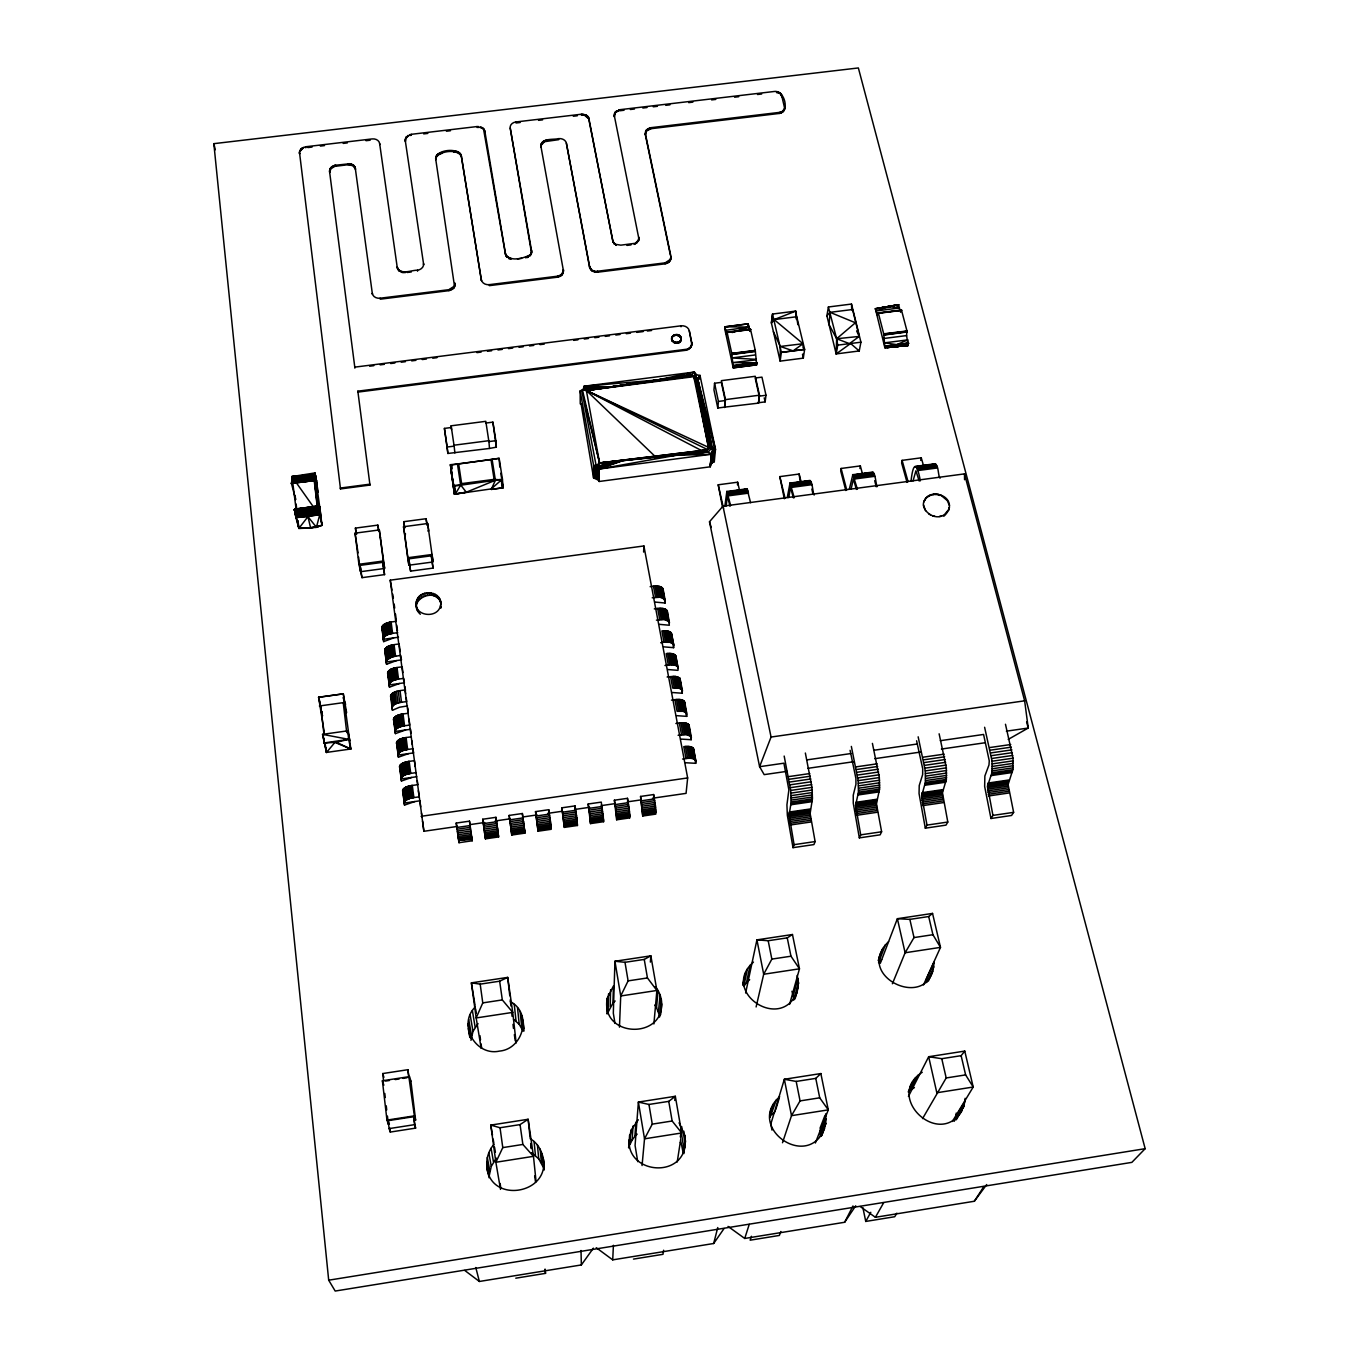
<?xml version="1.0" encoding="UTF-8"?>
<svg xmlns="http://www.w3.org/2000/svg" width="1359" height="1359" viewBox="0 0 1359 1359"><rect width="100%" height="100%" fill="white"/><g stroke="black" fill="none" stroke-linecap="round" stroke-linejoin="round"><path stroke-width="1.5" d="M382.27 630.372C379.705 622.609 391.477 621.963 396.216 621.352M670.853 257.31L669.291 261.947L665.146 263.833L597.586 272.208L591.895 270.832L589.585 266.398L566.38 143.188A6.812 5.419 -0.1 0 0 558.651 138.635C553.623 140.011 540.831 137.599 540.916 146.313L563.407 270.628M592.881 271.426L591.895 269.846M385.141 652.915C382.626 645.168 394.484 644.642 399.172 643.979M593.611 465.424L598.707 467.598L598.572 480.254L593.577 477.926L593.611 465.424L580.14 390.899L583.062 389.54L584.217 386.211L694.415 372.06L696.403 374.727L700.021 375.475L715.497 449.404L714.256 462.009L712.677 462.468L713.883 449.863L710.587 446.092L695.978 377.7L691.731 374.795L657.229 380.027M593.968 271.885L592.881 270.441M594.444 477.892L594.461 465.39M595.14 272.157L593.968 270.9M916.595 740.757L922.71 768.752L922.642 774.596L919.228 785.553L919.058 793.571L925.309 828.175L946.017 825.117L947.801 822.042L942.45 792.739L946.374 779.386L946.357 767.852L939.12 733.809M595.327 465.457L595.293 477.96L596.159 465.678L581.754 390.441L599.574 462.96L597.637 466.443L597.569 479.183M596.363 272.276L595.157 271.171M596.108 478.436L596.159 465.678L599.574 462.96L707.427 449.846L709.16 448.3L710.587 446.092L697.014 378.363L711.708 449.778M596.873 478.759L596.941 466.001L599.574 462.96L707.427 449.846L708.379 447.281L694.806 377.241L704.574 417.926L709.874 446.465L707.988 449.336L709.041 446.924M597.586 272.208L597.586 271.222L665.197 262.848L670.565 259.263L670.904 256.324L645.389 133.777M616.663 819.8L616.714 818.322L629.795 816.419L629.302 809.896L627.484 798.328L614.387 800.213L616.663 819.8L629.659 817.914L628.639 809.217M388.028 675.678C385.599 667.948 397.507 667.558 402.162 666.827L402.927 672.586M598.164 479.727L598.232 466.986L611.992 461.72L707.309 450.916L707.427 449.846M699.715 379.229L700.021 375.475L697.694 378.804L715.497 449.404L711.725 452.037L710.315 466.8L599.183 481.477L598.707 467.598L611.992 461.72L597.637 466.443M599.183 481.477L599.064 468.277L622.626 460.667L707.309 451.018M1008.191 739.415L1028.236 728.033L1024.635 700.819L964.482 473.883L722.988 506.177L709.5 521.754L759.596 766.697L783.905 763.197L788.883 789.902L786.929 804.817L787.337 815.247L793.01 847.659L813.939 844.585L815.111 841.561L810.134 813.497L812.41 798.871L811.969 787.354L805.36 753.022M405.695 693.803L405.186 689.913C400.497 690.678 388.623 691.018 390.967 698.679L392.513 698.458M598.979 480.763L598.707 467.598L622.626 460.667L599.268 469.008L711.504 454.229L711.725 452.037L710.315 466.8M395.469 721.68L393.923 721.901C391.63 714.222 403.657 714.087 408.227 713.237M872.41 743.39L879.341 777.569L879.562 789.103L876.453 803.815L881.617 831.776L880.156 834.834L859.33 837.891L860.706 834.851L855.575 805.428L858.463 792.178L858.158 780.644L851.346 746.414M1005.473 724.262L1013.033 758.186L1012.829 769.704L1008.106 784.585L1013.627 812.359L1011.572 815.468L990.966 818.509L992.936 815.4L987.483 786.165L991.934 772.744L992.07 761.227L984.612 727.269M603.6 821.702L601.29 802.116L588.175 804.001L590.519 823.588L603.6 821.702L602.716 814.754M614.37 113.901L614.319 116.789L615.202 112.168L619.925 109.688L774.29 91.478C784.568 89.864 790.174 111.829 779.251 113.46L650.91 128.714L646.204 131.228L645.355 134.83L670.412 255.237M612.858 240.39L613.13 242.361L588.362 116.959L585.95 114.954L581.414 114.224L515.995 121.953A6.778 5.368 -1.1 0 0 510.22 128.052L531.658 251.381L529.942 256.002L531.539 252.366M638.764 238.199L638.798 237.196L638.407 241.121L638.764 238.199L614.336 115.753L614.693 113.001M396.913 745.378C394.705 737.699 406.783 737.716 411.318 736.799M499.789 467.037L499.127 458.323L492.111 459.427L495.389 480.271L491.262 489.427L503.085 487.762L502.422 479.081L491.228 488.917L454.467 494.166L451.409 473.442L451.545 464.982L450.441 464.693L454.467 494.166L466.273 492.213L460.599 484.874L457.456 463.946L450.441 464.693L454.467 494.166L466.273 492.213L495.389 480.271L502.422 479.081L499.127 458.323L451.545 464.982L451.969 468.804M614.676 114.054L615.202 112.168M613.639 242.259L614.302 244.076L613.147 241.358M615.185 113.222L615.899 111.421M615.882 112.474L616.748 110.792M615.168 243.805L616.137 245.384L614.319 243.091M642.756 816.012L640.565 796.442L653.628 794.556L655.48 806.091L655.785 814.126L642.756 816.012L640.565 796.442M618.77 110.945L618.787 109.909M619.925 109.688L619.908 110.742L624.07 110.249M756.08 359.863L732.654 362.598L756.895 362.785L756.708 364.841L733.214 367.864L731.771 353.391L727.048 332.123L750.491 329.201L755.264 350.384L756.572 363.702M399.937 769.075C397.813 761.431 409.942 761.584 414.427 760.598L415.208 766.595M402.977 793.027C400.939 785.417 413.119 785.689 417.57 784.653M606.912 1013.763L607.218 998.287L613.436 985.988L612.926 1003.095L607.286 1013.695M608.136 1010.79L608.543 993.854M793.01 847.659L794.081 844.669L789.103 815.128L791.193 801.963L790.666 790.428L784.177 756.063M610.191 1006.73L610.633 989.709M318.533 505.973L294.512 509.387L295.599 512.768L319.042 510.135L318.685 505.973L294.988 509.098L295.464 510.899L318.787 508.47L318.991 506.007L318.923 509.302L295.599 512.768L294.716 509.234L295.464 510.899L318.652 507.637L318.838 505.99L318.787 508.47L295.532 511.833L294.716 509.234L295.532 511.833L318.923 509.302L319.484 506.363L322.083 525.304L315.866 527.428L301.341 528.226L310.667 528.124L322.083 525.304L318.38 505.99M634.211 244.416L638.441 240.118M755.366 351.488L731.872 354.495M635.349 243.04L635.316 244.025L636.352 242.48M637.218 241.8L637.184 242.802L637.915 241.002M859.228 350.962L850.615 343.504L836.176 353.918L836.634 338.748L828.395 306.981L851.498 304.059L860.927 342.196L859.228 350.962L836.176 353.918L826.901 315.849L828.395 306.981M638.747 240.169L638.9 238.182M645.355 134.83L646.238 130.175L650.961 127.678L779.37 112.406L782.512 111.319L784.738 108.21L784.619 109.264M645.695 132.061L645.729 131.025M646.204 131.228L646.238 130.175M956.311 1119.765L964.024 1106.124L965.145 1098.31M646.884 130.464L646.918 129.428M647.733 129.818L647.767 128.782M648.702 129.309L648.736 128.273M883.401 338.544L906.572 335.588L908.169 345.322L884.896 347.802L883.775 334.093L878.322 312.91L901.459 310.005L906.98 330.984L906.453 336.132M955.462 1119.204L956.243 1113.072M649.772 128.935L649.806 127.899M650.91 128.714L650.961 127.678M925.309 828.175L926.991 825.1L921.691 795.779L925.377 782.427L925.292 770.91L918.157 736.816M627.484 798.328L628.113 805.683M619.449 1027.149L620.723 995.977L614.947 961.255L650.859 955.836L656.89 990.473L653.883 1023.956M924.969 499.433L923.933 501.845C928.095 488.255 952.064 494.081 949.211 508.147L949.397 507.485C948.463 513.855 937.251 522.298 948.922 509.37L948.735 510.033M888.582 941.651C851.991 976.866 932.002 1013.474 934.007 962.325L926.057 979.856M907.048 331.97L883.826 335.061M643.622 552.06L643.894 545.961L390.237 580.174L423.889 831.283L457.456 826.425M724.058 1228.536L713.662 1243.502L612.722 1259.861L613.402 1245.286M694.806 377.241L709.874 446.465C707.512 451.528 707.937 445.412 709.16 448.3M943.554 515.197C933.905 521.16 919.992 509.353 924.103 501.182M665.146 263.833L665.197 262.848M712.575 462.519L713.186 450.288L711.946 463.13L710.315 465.491M666.318 263.595L666.369 262.61M667.422 263.187L667.473 262.202M668.424 262.644L668.475 261.658M669.291 261.947L669.341 260.962M670.004 261.149L670.055 260.164M670.514 260.248L670.565 259.263M670.836 259.297L670.904 256.324M672.824 340.905L672.773 341.856C667.354 335.316 680.587 331.069 681.233 338.527C680.978 344.574 669.885 342.893 672.026 336.981M671.958 340.65L672.009 339.699M671.754 339.988L672.382 336.369M672.297 341.279L672.365 340.328M672.331 337.321L672.858 335.809M672.807 336.76L673.452 335.333M673.418 341.415L674.777 343.08L674.845 342.128M595.412 477.994L596.159 465.678M673.385 336.285L674.132 334.96M674.03 342.774L674.098 341.822M674.064 335.911L674.879 334.688M674.828 335.639L675.678 334.518M675.576 343.266L675.644 342.332M675.627 335.469L676.51 334.467M676.408 343.351L676.459 342.4M678.09 342.196L678.039 343.147C682.558 342.315 681.674 335.673 677.275 335.503L677.326 334.552M677.224 343.3L677.292 342.349M678.056 335.69L678.124 334.739M821.906 1135.241L825.847 1123.502L825.609 1113.853M678.804 336.013L678.871 335.044M662.988 591.997C664.738 584.693 654.375 585.763 650.129 586.697M678.787 342.859L678.837 341.924M679.483 336.42L679.551 335.469M679.466 342.485L679.517 341.534M680.044 342.009L680.112 341.058M680.078 336.913L680.129 335.962M681.012 326.772L681.063 325.82L354.75 367.134L354.903 368.068L329.541 171.387L330.679 167.701L334.501 165.356L349.976 163.709L353.646 165.271L355.192 167.463L372.434 294.291L372.298 293.306A7.101 5.827 -5.5 0 0 380.129 298.216L448.861 289.688L454.484 286.053L435.661 158.748C437.972 150.764 458.459 148.267 461.397 156.727L481.46 280.769L461.313 155.69C458.646 146.959 434.099 149.592 435.763 159.784L435.78 156.846M680.536 337.491L680.604 336.539M680.519 341.449L680.587 340.497M739.466 490.055L737.648 482.207L718.215 484.789L722.478 507.009M820.326 1136.175L820.173 1129.873M680.876 340.837L680.944 339.886M680.893 338.119L680.944 337.168M681.097 340.175L681.165 337.847M628.588 1147.845L630.95 1130.348L638.288 1119.782M628.826 1147.064L629.608 1135.037M655.123 602.071L665.095 603.022L662.75 588.243M694.534 378.991L694.908 373.266L694.466 378.906M629.132 1147.523L630.95 1130.348M653.628 794.556L653.9 800.213M667.218 614.098C668.934 606.827 658.52 608.051 654.308 608.934M685.938 349.331L357.842 391.171L357.995 392.088L685.87 350.282L690.168 347.377L691.748 344.608M685.87 350.282L687.144 349.076M629.998 1144.465L632.071 1140.184L633.073 1125.965M681.063 325.82A7.118 5.929 3.3 0 1 689.285 330.781L691.68 343.487M687.076 350.027L688.283 348.668M666.98 610.412L669.341 625.242L659.319 624.342M688.215 349.62L689.302 348.091M796.017 995.739L798.548 982.982L797.155 975.456M689.234 349.042L690.168 347.377M690.1 348.312L690.882 346.528M690.814 347.479L691.408 345.594M691.34 346.545L691.748 342.536L689.285 330.781M632.071 1140.184L634.874 1136.328L635.944 1122.041M692.19 375.271L697.745 378.685M691.918 375.186L586.392 390.509L582.45 390.033L599.574 462.96L707.886 452.071A1.801 1.546 4.6 0 0 708.6 451.63L711.606 448.011A1.801 1.546 4.7 0 0 711.963 447.332L714.664 449.574L713.441 462.179M737.461 484.806L737.648 482.207M663.566 646.833L673.622 647.682L673.724 644.71L671.261 632.801L667.762 631.001L661.901 630.933L664.041 642.246L669.919 642.297L673.418 644.081M695.01 377.649L695.315 373.827L694.772 379.297M695.519 378.142L695.825 374.303M650.366 962.104L650.859 955.836L644.251 959.42L624.987 962.308L614.947 961.255L613.317 1013.185L614.998 1023.412M696.097 378.549L696.403 374.727M675.78 658.979C677.614 653.271 669.868 652.932 666.199 653.611L668.356 665.044C672.009 664.364 679.789 664.636 677.954 670.344L667.864 669.545M753.447 962.121C719.658 991.475 781.017 1032.585 797.087 991.968M672.195 692.495L682.32 693.243L679.942 678.243L675.1 676.357L667.133 677.003M683.866 1153.621L685.174 1136.005L679.058 1122.789M642.06 1165.546L644.523 1138.825L638.39 1102.064L675.321 1096.288L681.708 1132.964L677.224 1161.996M659.659 1016.073L656.533 1007.563L658.096 990.558L655.395 986.736M684.528 704.777C686.159 697.575 675.491 699.46 671.482 700.14M714.562 383.238L713.951 389.897L717.79 408.023L724.568 407.139L725.23 400.548L721.34 382.372L714.562 383.238L718.418 401.432L717.79 408.023M393.6 637.915L383.697 641.618C381.25 636.114 388.572 633.821 392.581 633.328L391.12 622.048L384.784 624.019L381.828 628.062M710.247 466.069L711.301 454.857M748.894 327.638L748.214 323.816L724.857 326.806L724.704 328.64L733.197 367.83L756.708 364.773M658.469 1011.691L660.083 994.771L658.096 990.558M676.561 715.666L686.737 716.363L684.341 701.312M710.859 464.234L712.082 451.392M711.352 463.64L712.575 450.797M396.539 660.593L386.585 664.262C384.155 658.775 391.562 656.601 395.537 656.091L394.059 644.676L387.672 646.663L384.699 650.638M659.54 1017.076L661.289 999.256L660.083 994.771M661.289 999.256C667.558 1040.128 599.795 1038.769 607.218 998.287M660.61 1014.714L661.68 1003.859M688.962 728.016C690.559 720.848 679.84 722.886 675.882 723.515M724.636 407.53L725.451 399.614L721.391 380.656L755.264 376.29L759.477 395.197L758.458 403.13L724.568 407.139M399.512 683.492L389.489 687.144C387.111 681.657 394.586 679.602 398.51 679.058L397.015 667.541L390.611 669.511L387.604 673.452M680.995 739.092L691.187 739.721L688.792 724.619M643.894 545.961L687.654 777.943L686.074 793.367L652.507 798.226M801.097 481.85L799.143 474.036L779.811 476.618L784.296 498.753M691.663 345.56L691.85 343.572M710.332 465.237L711.725 452.037M693.447 751.476C695.247 745.819 687.246 746.091 683.781 746.652L686.023 758.543C689.455 757.999 697.507 757.643 695.706 763.316L685.446 762.739M724.925 505.854L726.861 491.363L730.564 505.412M726.165 505.956L727.439 495.899L730.004 506.346M405.526 729.987L395.418 733.605C393.091 728.118 400.735 726.318 404.557 725.723L403.028 713.968L396.556 715.921L393.498 719.76M748.724 328.555L748.282 324.903L749.913 331.392L750.491 329.201M778.809 92.191L778.69 93.244L777.739 91.783M779.777 92.735L782.02 96.965L784.687 108.346L784.704 106.376M780.491 94.467L780.627 93.414M408.6 753.599L398.425 757.184C396.132 751.714 403.844 750.032 407.632 749.421L406.086 737.546L399.563 739.483L396.488 743.254M668.713 378.312L691.833 375.05L586.392 390.509L583.062 389.54M781.187 95.232L781.306 94.179M779.251 113.46L779.37 112.406M781.697 96.064L781.816 95.011M782.02 96.965L782.138 95.911M780.372 113.239L780.508 112.202M781.425 112.882L781.561 111.829M799.143 474.036L800.298 482.496M782.376 112.355L782.512 111.319M783.192 111.727L783.328 110.674M783.854 110.979L783.973 109.926M784.33 110.147L784.449 109.111M771.436 323.119L774.137 319.603L796.731 316.732L804.647 349.399L803.288 358.147L780.151 361.12L771.436 323.119L772.524 314.048L795.745 311.109L797.869 324.716M645.253 133.895L645.406 131.908M411.692 777.45L401.449 781.017C399.223 775.547 407.004 774.001 410.724 773.339L409.178 761.346L402.621 763.282L399.512 767.003M510.406 1001.6C532.439 1013.219 523.589 1049.046 499.433 1051.102C475.48 1056.453 457.388 1024.125 475.31 1006.934M758.458 403.13L759.222 396.148L766 395.265L761.957 377.139L755.196 378.006L758.764 394.127M488 1172.987C485.146 1163.151 487.083 1151.973 494.064 1144.295M496.409 1158.14L491.278 1166.345L489.223 1175.79L486.692 1162.336M414.818 801.555L404.523 805.089C402.332 799.636 410.18 798.209 413.866 797.529L412.287 785.4L405.695 787.337L402.57 790.989M771.385 322.661L772.524 314.048L781.357 352.389L780.151 361.12L780.304 346.46L773.407 331.681M758.373 402.757L765.134 401.873L766 395.265M674.76 1100.45L675.321 1096.288L668.764 1101.368L648.956 1104.459L638.39 1102.064L635.078 1145.484L637.745 1161.69M470.961 1040.331L473 1031.396L478.028 1023.616M481.392 279.801A7.05 5.793 -2.4 0 0 489.308 284.66L489.376 285.645L557.496 277.185L561.726 275.299L563.458 270.645M563.475 271.63L563.39 269.643L563 273.584M862.421 473.679L860.349 465.916L841.102 468.464L840.728 471.08L845.808 490.514M531.59 253.352L510.22 128.052M680.298 1136.956L681.861 1126.815M663.6 1250.229L662.971 1254.323L633.481 1259.097M440.503 605.757C443.781 591.199 419.455 587.869 416.364 601.476C412.983 616.069 437.462 619.432 440.503 605.757L440.826 608.136L441.131 606.233M683.203 1153.179L681.691 1145.365L683.917 1131.266M859.941 468.532L860.349 465.916M787.269 497.53L790.021 482.955L794.234 497.717M440.724 601.935L441.046 604.33C437.7 585.083 405.05 600.287 420.322 614.251M682.931 1150.003L685.174 1136.005M788.747 497.581L790.581 487.473L793.367 497.87M683.662 1152.789L685.599 1140.88M380.129 298.216L380.265 299.184L448.963 290.656L454.008 287.938L454.976 283.063L455.112 285.05M836.176 353.918L837.739 345.135L836.634 338.748L829.075 324.597L830.043 312.332L852.569 309.512L859.245 336.42L849.477 343.64L836.634 338.748L855.406 322.762L830.043 312.332L826.901 315.849M405.22 139.518L405.39 141.506L406.324 136.834L411.233 134.32L477.179 126.54L483.447 128.493L484.806 131.059L505.463 253.606C509.421 262.423 523.096 258.431 529.908 255.016M405.339 140.555L405.39 138.584M746.278 489.987L747.042 488.815L750.593 502.728M923.474 465.559L921.266 457.813L902.104 460.361L901.629 462.977L907.031 482.326M727.116 332.157L726.589 334.348L724.925 326.772L748.962 327.094L732.178 332.53M920.739 460.429L921.266 457.813M355.192 167.463L355.548 169.331L353.034 165.73L347.989 164.728L334.671 166.393L330.866 168.72L329.71 172.406L329.524 170.419M742.693 985.122L744.29 977.461M743.084 984.612L745.479 973.061M357.842 391.171L369.971 485.061L340.497 488.934L299.456 152.021L301.392 148.556L305.622 146.772L372.094 138.924A6.846 5.419 -4.6 0 1 379.637 143.493L397.304 267.91M744.205 984.443L747.433 968.967M849.324 489.223L852.857 474.58L857.427 489.257M743.815 986.379L746.431 982.761L750.117 965.281M851.04 489.257L853.418 479.098L856.408 489.427M745.632 993.004L756.929 939.867L792.467 934.516L799.466 968.814L789.579 1004.42M898.078 306.454L898.503 304.705L900.134 310.82M748.146 323.85L724.959 326.856M907.693 339.886L896.872 344.642L884.488 342.859L907.693 339.886L908.118 345.407L885.219 346.256L908.508 343.029M756.114 1006.968L763.69 974.25L771.844 959.097L768.192 940.734L756.929 939.867L763.69 974.25L799.466 968.814L790.972 956.209L787.252 937.863L792.467 934.516M809.183 481.596C812.427 477.943 812.784 494.387 814.177 495.05M713.662 1243.502L717.773 1227.534M911.057 480.967C913.656 457.405 917.92 466.918 920.315 480.848M779.675 1096.679C745.123 1127.189 808.027 1171.322 824.709 1128.174M913.027 480.967L915.932 470.758L919.16 481.035M296.823 517.184L294.461 509.489L295.718 514.653L319.178 510.967L319.229 506.092L319.042 510.135L295.65 513.702L294.597 509.302L295.718 514.653L319.45 512.649L319.416 506.211L319.45 512.649L295.854 516.539L294.444 509.574L295.854 516.539L319.586 513.481L319.484 506.363L319.773 514.568L316.426 527.292L307.949 516.641L295.939 517.575L294.444 509.659L295.65 513.702L319.178 510.967L319.331 506.143L319.586 513.481L295.939 517.575L298.878 528.379L310.667 528.124L300.152 528.294L310.667 528.124L307.949 516.641L319.773 514.568L321.234 517.813L314.982 472.932L291.964 476.567L291.59 483.974L295.616 499.365M685.157 1145.739C680.638 1178.899 627.043 1173.038 629.115 1139.895M923.525 505.021L925.564 510.712M924.783 500.078L926.175 497.853M926.006 498.498L927.704 496.494M927.518 497.156L929.488 495.406M929.318 496.069L931.493 494.625M798.548 982.982L793.724 1000.122L793.231 995.637L798.039 978.412M931.323 495.271L933.65 494.149M928.622 513.77L930.541 514.942M933.463 494.812L935.892 494.03M795.015 998.916L798.226 987.551M935.705 494.693L938.152 494.251M932.631 515.808L934.856 516.369M949.482 505.531L947.24 500.52L940.36 494.795M939.375 516.454L941.532 515.995M769.941 1113.717L771.555 1108.248M769.738 1116.741L773.543 1103.916M770.094 1117.302L776.295 1100.009M775.751 1109.64L779.115 1098.531M871.815 473.255C875.485 469.382 875.774 485.876 877.268 486.607M728.05 1226.413L744.732 1238.457L749.234 1224.374M751.425 1236.282L750.134 1240.189L779.353 1235.45L780.898 1231.509M782.512 1142.732L791.499 1115.671L800.06 1100.909L796.187 1081.441L784.347 1079.267L770.808 1124.063L771.963 1130.076M878.254 312.91L877.455 315.169L875.383 308.731L898.537 304.756L875.383 308.731L884.896 347.802L908.016 345.186L901.085 345.967M563.322 271.647L560.808 275.011L557.479 276.2L489.308 284.66M900.507 312.247L901.459 310.005M397.694 632.631C392.989 633.549 384.41 633.277 383.255 639.325L398.51 637.235M541.052 145.379L544.483 141.693L558.685 139.671L558.651 138.635M878.729 958.401L880.972 952.489M878.322 960.303L882.806 948.429M878.424 960.762L879.919 956.838M885.372 944.777L878.577 962.648L881.719 959.59M386.466 660.389L386.143 662.02L401.483 659.896L400.667 655.378L392.072 656.839L386.466 660.389L385.005 649.007M880.309 963.327L897.382 918.701L932.546 913.418L940.496 947.376L923.457 984.969M722.988 506.177L771.063 737.037L759.596 766.697L764.183 774.63L787.116 771.317M820.004 1128.293L824.896 1115.654M815.366 1143.004L828.277 1109.878L820.853 1073.559L784.347 1079.267L791.499 1115.671L828.277 1109.878L819.715 1097.817L815.774 1078.383L820.853 1073.559M404.201 681.318L403.674 678.345C398.934 679.33 390.373 678.956 389.065 684.936L404.472 682.796M820.53 1133.032L826.153 1118.678M820.938 1135.971L825.847 1123.502M821.363 1136.056L822.739 1132.54M406.205 697.677L406.698 701.55C402.043 702.348 390.135 702.62 392.445 710.264L399.495 707.241L407.496 705.933M892.387 983.763L905.111 952.761L914.012 937.574L909.851 919.38L897.382 918.701L905.111 952.761L940.496 947.376L932.92 934.703L928.69 916.544L932.546 913.418M409.008 719.115L409.772 724.993C405.016 726.029 396.471 725.553 394.993 731.482L410.554 729.29L411.064 733.214M412.864 748.673C408.108 749.743 399.563 749.217 398 755.094L413.646 752.886L413.119 750.083M922.251 1072.268C883.69 1096.492 939.341 1149.17 962.189 1110.456M415.99 772.591C411.216 773.696 402.706 773.135 401.041 778.962L416.754 776.736M475.021 1005.184L471.386 982.863L507.705 977.393L512.751 1012.387L476.177 1017.942L471.386 982.863L480.186 984.137L482.768 1002.891L476.177 1017.942L481.171 1048.333M418.351 790.717L419.15 796.765C414.359 797.903 405.865 797.291 404.116 803.084L419.914 800.808L420.695 806.906M926.651 982.54L933.803 966.844M928.367 981.079L932.801 971.226M492.485 1135.105L490.786 1125.099L528.141 1119.272L533.475 1156.339L495.865 1162.268L490.786 1125.099L500.027 1127.749L502.779 1147.608L495.865 1162.268L500.52 1189.397M624.987 962.308L628.113 980.875L620.723 995.977L656.89 990.473L647.445 977.953L644.251 959.42M909.647 1087.761L912.518 1082.087M908.288 1091.736L915.134 1078.231M908.508 1092.347L918.412 1074.918M908.424 1096.424L928.673 1056.724L964.771 1051.085L973.197 1087.03L952.353 1121.481M744.732 1238.457L844.652 1222.268L852.993 1205.943M648.956 1104.459L652.269 1124.131L644.523 1138.825L681.708 1132.964L672.144 1121.005L668.764 1101.368M691.833 375.05L599.625 388.555L583.572 388.963L707.648 449.642L709.653 446.788L708.022 448.589M896.872 1213.162L894.715 1216.73L865.751 1221.435L870.796 1212.296M922.557 1118.61L946.187 1077.959L941.77 1058.695L928.673 1056.724L936.827 1092.755L973.197 1087.03L965.62 1074.901L961.136 1055.671L964.771 1051.085M860.196 1206.537L875.4 1217.29L883.707 1202.647M451.409 473.442L455.503 493.623L461.618 483.634L494.115 479.37L501.42 479.914L503.085 487.762L491.262 489.427M956.124 1116.198L965.026 1101.486M954.154 1121.311L956.328 1117.71M956.124 1119.103L964.024 1106.124M710.281 446.245L708.277 448.861M708.311 449.048L710.315 446.516M875.4 1217.29L974.335 1201.254L983.848 1186.577M844.652 1222.268L855.711 1205.807M707.309 450.831L599.574 462.96L586.392 390.509L701.516 450.542L707.546 449.506L709.5 446.788M934.38 464.251C938.933 463.453 937.795 476.007 940.071 478.198M303.329 147.367L300.237 151.206L300.05 150.169M700.021 375.475L697.694 378.804L711.742 446.635M464.744 1270.427L479.37 1281.469L581.346 1264.94L593.39 1248.157M974.335 1201.254L986.719 1184.538M294.444 509.659L298.878 528.379L307.949 516.641M347.802 730.819L348.617 739.33L349.926 740.791L347.802 730.819L322.542 734.353L326.534 752.427L334.926 742.405L350.809 748.996L343.3 693.837L318.601 697.269L324.223 732.144M709.092 448.028L709.823 447.162M407.19 137.123L406.46 137.871L406.324 136.834M1145.161 1148.678L1131.86 1162.37L335.197 1291.05L328.691 1280.195L213.839 143.663L858.361 67.95L1145.161 1148.678L328.691 1280.195M771.878 1114.771L775.191 1111.492M634.874 1136.328L637.15 1134.136M746.431 982.761L749.675 979.669M612.926 1003.095L615.151 1001.005M910.649 1090.19L914.403 1087.574M500.027 1127.749L520.055 1124.606L528.141 1119.272L530.061 1137.432M711.946 463.13L713.883 449.863L711.98 447.06M457.456 463.946L492.111 459.427M710.587 446.092L708.379 447.281L586.392 390.509L691.612 375.271L668.543 378.329L691.476 375.169L694.415 372.06L657.093 380.027L584.217 386.211L584.234 389.931M526.867 256.647L526.918 257.649L528.039 257.242L529.008 255.713M616.731 111.829L617.699 111.319M480.186 984.137L499.653 981.198L507.705 977.393L509.778 995.773M319.705 525.797L315.866 527.428L320.843 525.559L310.667 527.683M322.542 734.353L348.617 739.33L323.646 743.033L336.319 742.32L348.617 739.33L350.809 748.996L326.534 752.427L322.983 736.357M593.577 477.926L581.074 403.742M450.441 464.693L453.515 485.52L454.67 486.063L495.389 480.271M634.228 243.431L620.825 245.164L616.154 244.399M898.588 304.841L896.04 305.333L899.403 307.983L876.368 310.922L888.327 306.59L899.403 307.983M599.268 469.008L675.695 455.35L707.343 451.596L711.504 454.229L675.695 455.35M515.774 1278.19L545.52 1273.366L545.112 1269.272M680.179 376.613L691.68 374.778M389.099 1128.616L414.563 1124.657L415.599 1128.123L390.288 1132.064L389.099 1128.616L388.181 1120.665L413.595 1116.707L415.599 1128.123M796.187 1081.441L815.774 1078.383M941.77 1058.695L961.136 1055.671M502.779 1147.608L522.875 1144.448L533.475 1156.339L536.075 1181.617M652.269 1124.131L672.144 1121.005M800.06 1100.909L819.715 1097.817M946.187 1077.959L965.62 1074.901M409.891 1081.203L410.877 1081.051L415.616 1120.071L414.631 1120.224M410.877 1081.051L409.603 1076.583L382.389 1080.779L386.958 1120.105L414.376 1115.858L415.616 1120.071M386.958 1120.105L388.385 1124.318L389.37 1124.165L388.181 1120.665M383.612 1081.373L382.711 1073.559L407.887 1069.703L414.376 1115.858M385.565 1081.068L389.438 1080.473M395.265 1079.573L399.138 1078.978M403.011 1078.383L406.902 1077.789M645.729 381.726L691.731 374.795L622.694 385.141M768.192 940.734L787.252 937.863M909.851 919.38L928.69 916.544M482.768 1002.891L502.32 999.918L512.751 1012.387L516.148 1042.982M628.113 980.875L647.445 977.953M771.844 959.097L790.972 956.209M914.012 937.574L932.92 934.703M794.081 844.669L815.111 841.561M860.706 834.851L881.617 831.776M926.991 825.1L947.801 822.042M992.936 815.4L1013.627 812.359M791.244 800.094L812.478 797.02M858.565 790.309L879.698 787.235M925.547 780.576L946.56 777.518M992.172 770.876L1013.084 767.835M791.193 801.963L812.41 798.871M858.463 792.178L879.562 789.103M925.377 782.427L946.374 779.386M991.934 772.744L1012.829 769.704M791.074 803.526L812.274 800.434M858.259 793.741L879.358 790.666M925.105 784.007L946.085 780.949M991.611 774.324L1012.472 771.283M790.87 804.766L812.053 801.674M857.988 794.981L879.052 791.923M924.766 785.264L945.711 782.206M991.187 775.598L1012.03 772.558M789.273 812.036L810.287 808.979M855.864 802.337L876.776 799.279M922.115 792.671L942.908 789.63M988.027 783.056L1008.701 780.032M789.171 812.835L810.151 809.777M855.711 803.135L876.589 800.077M921.912 793.469L942.687 790.445M987.772 783.854L1008.446 780.847M789.103 813.871L810.083 810.813M855.609 804.171L876.487 801.13M921.759 794.522L942.534 791.482M987.585 784.907L1008.242 781.901M789.103 815.128L810.083 812.07M855.575 805.428L876.436 802.388M921.691 795.779L942.45 792.739M987.483 786.165L1008.14 783.158M789.171 816.572L810.134 813.497M855.609 806.855L876.453 803.815M921.708 797.206L942.45 794.183M987.466 787.608L1008.106 784.585M789.29 818.135L810.253 815.077M855.711 808.435L876.555 805.394M921.776 798.786L942.517 795.745M987.517 789.171L1008.157 786.165M789.46 819.817L810.423 816.759M855.864 810.117L876.708 807.059M921.929 800.451L942.67 797.427M987.653 790.853L1008.293 787.829M789.698 821.549L810.644 818.492M856.102 811.85L876.929 808.792M922.149 802.184L942.891 799.143M987.874 792.569L1008.514 789.562M789.97 823.299L810.915 820.224M856.374 813.582L877.218 810.525M922.438 803.916L943.163 800.876M988.163 794.302L1008.786 791.278M790.275 824.998L811.221 821.94M856.697 815.281L877.54 812.223M922.761 805.615L943.503 802.574M988.503 795.983L1009.142 792.96M299.133 516.182L318.516 513.447L321.234 517.813M807.093 759.868L850.819 753.566M873.888 750.253L917.376 743.985M940.326 740.689L983.576 734.455L989.267 760.853L988.978 764.964L984.867 775.989L984.646 786.436L990.966 818.509M1006.356 731.176L1028.236 728.033L1026.606 721.918M421.069 816.317L687.654 777.943M807.976 768.311L853.86 761.686M874.72 758.679L920.587 752.054M941.447 749.047L985.241 742.727M457.541 832.184L456.233 823.061L469.484 821.159L471.25 833.797M483.091 822.212L482.734 819.239L495.95 817.32L496.901 824.675M510.084 822.773L509.166 815.417L522.366 813.514L524.931 833.118L511.782 835.038L510.355 823.418L523.572 821.499M535.548 811.612L548.73 809.709L550.463 821.312L551.21 829.296L538.079 831.215L535.548 811.612L538.079 831.215M561.896 807.807L575.027 805.904L576.794 817.489L577.439 825.491L564.325 827.393L561.896 807.807L564.325 827.393M788.509 776.635L809.777 773.56M855.949 766.884L877.116 763.826M923.033 757.201L944.097 754.16M989.794 747.552L1010.739 744.528M470.027 824.607L484.721 822.484M495.203 820.972L509.88 818.848M522.468 817.031L537.145 814.907M547.643 813.378L562.32 811.255M574.908 809.437L589.585 807.314M602.173 805.496L614.761 803.679M627.348 801.861L639.936 800.043M789.035 779.285L810.321 776.21M856.51 769.534L877.676 766.476M923.627 759.834L944.692 756.776M990.405 750.168L1011.368 747.144M456.845 827.478L470.112 825.559M496.596 821.736L483.362 823.639L483.974 828.361M509.166 815.417L509.829 819.817L523.045 817.914M536.227 815.995L549.427 814.092M562.592 812.189L575.757 810.287M588.175 804.001L588.889 808.384L602.02 806.482M614.387 800.213L615.151 804.596L628.249 802.693M641.346 800.808L654.426 798.905M457.083 829.245L470.367 827.325M510.593 826.323L510.084 821.583L523.3 819.664M536.499 817.761L549.699 815.859M562.864 813.939L576.029 812.036M588.889 808.384L589.177 810.134L602.309 808.231M615.151 804.596L615.44 806.346L628.538 804.443M641.635 802.54L654.732 800.655M789.511 782.054L810.813 778.962M857.019 772.286L878.203 769.211M924.154 762.569L945.235 759.511M990.949 752.903L1011.911 749.862M470.622 829.16L457.354 831.079L457.779 833.967M484.212 830.145L483.872 827.24L497.122 825.321L498.6 836.94L485.418 838.86L484.823 834.12L498.057 832.218M536.771 819.596L549.953 817.676M563.136 815.774L576.301 813.871M589.177 810.134L589.449 811.969L602.598 810.066M615.44 806.346L615.712 808.163L628.826 806.261M641.924 804.375L655.004 802.473M470.877 831.012L457.609 832.931L458.034 835.717M497.377 827.172L484.127 829.092L484.687 833.543M510.61 825.253L523.827 823.333M537.026 821.431L550.225 819.511M563.39 817.608L576.556 815.706M590.519 823.588L589.704 813.803L602.852 811.901M616.714 818.322L615.967 809.998L629.081 808.095M642.178 806.193L655.259 804.307M789.953 784.856L811.255 781.765M857.461 775.072L878.644 772.014M924.613 765.355L945.694 762.297M991.424 755.672L1012.387 752.648M497.615 828.973L484.382 830.893L484.891 835.072M524.064 825.134L510.848 827.053L511.782 835.038M537.264 823.231L550.463 821.312M563.628 819.409L576.794 817.489M589.942 815.587L603.073 813.684M616.205 811.782L629.302 809.896M642.399 807.993L655.48 806.091M790.343 787.676L811.646 784.585M857.852 777.892L879.035 774.817M924.986 768.158L946.068 765.1M991.798 758.475L1012.761 755.434M471.369 834.511L458.102 836.431L459.019 842.699L472.219 840.779L471.913 838.486L458.679 840.406L458.51 839.318L471.76 837.399M484.619 832.591L497.853 830.672M511.069 828.752L524.285 826.833M537.484 824.913L550.667 823.01M563.832 821.108L576.997 819.188M590.146 817.286L603.277 815.383M616.391 813.48L629.506 811.578M642.586 809.692L655.667 807.79M458.323 837.976L471.573 836.057L472.219 840.779M511.273 830.298L524.472 828.378M537.671 826.459L550.854 824.556M564.019 822.637L577.167 820.734M590.299 818.831L603.43 816.929M616.544 815.026L629.642 813.124M642.722 811.221L655.802 809.335M790.666 790.428L811.969 787.354M858.158 780.644L879.341 777.569M925.292 770.91L946.357 767.852M992.07 761.227L1013.033 758.186M498.226 833.56L484.993 835.479L485.418 838.86M511.443 831.64L524.642 829.72M537.824 827.801L550.99 825.898M564.155 823.996L577.286 822.076M590.435 820.173L603.549 818.271M616.646 816.368L629.744 814.466M642.824 812.58L655.887 810.677M485.146 836.566L498.362 834.647M511.562 832.744L524.744 830.825M537.926 828.905L551.091 827.002M564.24 825.1L577.371 823.18M590.502 821.278L603.617 819.375M616.714 817.472L629.795 815.587M642.858 813.684L655.921 811.782M458.679 840.406L472.032 839.318M485.248 837.399L498.447 835.479M511.647 833.56L524.829 831.657M537.994 829.737L551.142 827.835M564.291 825.932L577.405 824.013M590.519 822.11L603.634 820.207M642.841 814.517L655.904 812.631M790.921 793.112L812.206 790.021M858.378 783.311L879.562 780.236M925.496 773.577L946.56 770.519M992.257 763.877L1013.219 760.836M791.108 795.644L812.376 792.552M858.531 785.842L879.698 782.767M925.598 776.108L946.662 773.05M992.325 766.408L1013.27 763.367M791.21 797.988L812.478 794.896M858.599 788.186L879.749 785.111M925.615 778.452L946.662 775.394M992.308 768.752L1013.236 765.712M583.945 388.317L599.642 388.555L584.285 386.924L611.159 386.839L685.344 376.222L622.66 385.141M678.107 735.304L686.176 734.607L691.035 736.357M771.063 737.037L1024.635 700.819M682.575 759.035L686.023 758.543M634.143 383.425L685.429 376.222M645.627 381.726L691.544 375.322M660.678 642.722L664.041 642.246M321.981 711.912L322.423 716.057L318.601 697.269L343.3 693.837L346.63 712.677L343.3 703.215L346.749 732.603M319.382 705.984L344.473 702.484L345.577 704.404L343.08 697.643M664.959 665.519L668.356 665.044M725.621 330.322L748.962 327.094M656.414 620.146L664.313 619.551L669.121 621.573M669.97 636.641L671.482 636.437L671.261 632.801M654.766 456.097L586.392 390.509L692.767 376.001M652.218 597.79L660.066 597.23L664.857 599.302M384.631 568.249L379.297 529.942L355.056 533.17L358.912 564.291L383.323 561.012L384.631 568.249L383.748 568.368L382.66 562.354L360.05 565.378L362.021 577.66L384.563 574.619L383.748 568.368M433.028 561.743L427.677 523.521L403.521 526.731L407.717 557.751L432.043 554.489L433.028 561.743L432.162 561.862M410.588 571.12L408.787 558.838L431.33 555.814L433.028 568.096L410.588 571.12L409.637 565.106L432.213 562.082M358.912 564.291L362.021 577.66M407.717 557.751L408.855 564.987L409.738 564.868L408.787 558.838M360.831 571.663L383.476 568.623L384.563 574.619M356.177 534.274L355.412 528.107L377.853 525.118L378.957 531.284M404.591 527.853L403.759 521.686L426.114 518.713L426.981 524.863L426.114 518.713M379.756 537.434L380.622 537.315M403.521 526.731L404.693 534.104L405.56 534.002M427.83 531.029L428.697 530.91L427.677 523.521M726.657 491.516L747.042 488.815M789.766 483.108L810.134 480.423M852.569 474.75L872.92 472.049M915.066 466.426L935.417 463.725M732.467 491.16L738.447 490.361M742.422 489.835L746.397 489.291M793.52 483.023L799.466 482.224M803.424 481.698L809.352 480.916M854.284 474.92L860.196 474.138M864.137 473.612L870.049 472.83M914.76 466.867L932.41 464.523M727.371 491.873L747.314 489.206M790.598 483.447L810.457 480.797M853.537 475.055L873.293 472.422M916.153 466.715L935.824 464.099M727.66 492.519L747.62 489.852M790.921 484.093L810.796 481.443M853.894 475.701L873.667 473.068M916.561 467.343L936.232 464.727M727.948 493.402L747.926 490.752M791.261 484.976L811.136 482.326M854.267 476.584L874.041 473.934M916.968 468.226L936.64 465.593M728.254 494.523L748.231 491.856M791.584 486.08L811.476 483.43M854.624 477.672L874.415 475.038M917.342 469.314L937.047 466.681M728.543 495.814L748.537 493.147M791.906 487.354L811.799 484.704M854.964 478.946L874.754 476.313M917.716 470.588L937.404 467.955M451.341 427.507L444.41 428.408L447.892 453.464L489.478 448.453L488.866 440.69L454.042 445.208L454.874 452.955M485.978 423.04L492.892 422.139L495.848 440.69L496.324 447.162L489.478 448.453M586.392 390.509L693.736 376.681L708.6 447.434M451.562 429.733L451.137 425.809L485.809 421.324L488.9 441.59L495.848 440.69M725.451 399.614L759.477 395.197M718.418 401.432L725.23 400.548M444.41 428.408L447.162 447.026L454.127 446.126L451.137 425.809M727.167 332.309L750.576 329.439M878.424 313.08L901.578 310.243M727.218 332.513L750.61 329.541M878.492 313.3L901.612 310.362M731.771 353.391L755.264 350.384M883.724 333.838L906.98 330.984M731.788 353.544L755.315 350.673M883.775 334.093L907.031 331.273M731.855 353.986L755.332 350.826M883.826 334.535L907.048 331.426M731.872 354.257L755.349 351.115M883.843 334.824L907.065 331.715M755.179 354.971L731.72 357.978L756.148 359.32M837.739 345.135L860.927 342.196M733.367 365.503L756.861 362.496M733.418 365.792L756.878 362.632M756.912 362.921L733.435 366.064L756.912 363.159M696.861 453.243L707.376 451.901M369.631 366.2L373.844 365.673M380.146 364.875L384.359 364.331M390.679 363.532L394.874 363.006M401.194 362.207L405.407 361.681M411.709 360.882L415.922 360.339M422.224 359.54L426.437 359.014M432.757 358.215L436.952 357.672M476.941 352.627L481.137 352.083M487.456 351.285L491.652 350.758M497.972 349.959L502.184 349.416M508.487 348.617L512.7 348.091M519.002 347.292L523.215 346.766M529.534 345.95L533.73 345.424M540.05 344.625L544.263 344.099M573.719 340.362L577.915 339.835M584.234 339.037L588.447 338.493M594.749 337.695L598.962 337.168M605.265 336.369L609.478 335.843M615.797 335.044L619.993 334.501M626.312 333.702L630.508 333.176M636.827 332.377L643.147 331.579M647.343 331.035L651.556 330.509M319.773 514.568L295.939 517.575L295.328 509.03L318.685 505.973L318.652 507.637L295.396 509.965L295.158 509.064M397.423 267.893C401.16 275.282 411.573 269.999 417.417 270.22A7.033 5.742 -4.3 0 0 423.549 263.68L423.668 264.665L405.254 140.453M407.19 272.48L411.318 271.97M517.507 258.889L521.618 258.38M626.924 245.401L631.001 244.909M707.359 451.749L654.494 457.473L707.309 451.154L686.278 454.297L707.41 452.037M908.542 343.164L885.219 346.256M307.881 147.57L312.043 147.078M320.35 146.093L324.495 145.6M343.181 143.408L347.326 142.916M366.013 140.707L370.175 140.215M423.702 133.895L427.83 133.403M446.364 131.228L450.475 130.736M520.123 122.514L516.046 122.99L515.995 121.953M538.521 120.339L542.598 119.864M573.26 116.245L577.337 115.77M630.338 109.501L634.5 109.009M642.841 108.024L647.003 107.531M653.254 106.8L657.433 106.308M665.774 105.323L669.936 104.83M688.707 102.621L692.869 102.129M711.623 99.903L715.802 99.411M734.556 97.202L738.735 96.71M757.49 94.501L761.669 94.009M686.567 712.931L683.05 711.301L677.105 711.318L674.896 699.664M682.133 689.76L678.634 688.062L672.705 688.062L670.514 676.527M908.169 345.322L887.206 347.547L908.152 345.373L896.464 346.494L908.084 345.373L898.775 346.239M836.634 338.748L859.245 336.42L856.612 330.883M875.383 308.731L889.822 307.287M460.599 484.874L453.515 485.52L454.467 494.166M318.261 492.349L315.033 473.747L316.477 480.644L292.406 482.598L291.59 483.974L292.083 478.113L315.101 475.208L317.31 484.568L314.608 474.869M297.655 520.446L298.878 528.379L305.062 528.005M695.978 377.7L697.524 378.821L711.827 446.669M596.363 271.29L597.586 271.222M697.524 378.821L714.664 449.574M584.217 386.211L611.159 386.839M584.183 387.638L599.642 388.555M314.133 474.58L291.964 476.567L292.134 483.396L292.355 481.85L315.305 478.878L315.849 480.339L292.355 481.85L291.981 483.464L292.304 481.103L315.271 478.147L316.001 480.356L315.237 477.417L292.185 479.608L291.658 483.702L292.134 478.861L315.152 475.939L316.341 480.491L315.067 474.478L291.964 476.567L296.228 510.186M776.499 92.582L777.62 92.837M937.965 494.897L940.173 495.457M584.897 115.6L588.838 118.862L588.838 117.825M507.688 257.038L509.812 259.059L509.761 258.074M336.319 742.32L350.809 748.996L349.705 745.632M513.549 1019.301L519.24 1024.346L523.011 1030.903M530.112 1138.638C541.103 1144.907 544.534 1158.157 544.229 1169.98M531.59 1152.602L538.742 1158.87L543.277 1167.245L542.088 1153.604M596.244 1247.698L612.722 1259.861M566.38 143.188L589.585 267.383L591.895 270.832M697.32 378.634L711.267 446.398M397.558 268.878L397.185 266.925L399.461 271.358L399.342 270.373M506.873 256.324L506.924 257.31L505.514 254.592L483.447 128.493M294.342 479.931L291.964 476.567L292.932 482.224M296.704 483.277L313.3 506.754M315.679 510.101L318.04 513.464L314.235 480.695M654.783 1005.065L656.533 1007.563M629.2 814.126L629.795 816.419M679.942 678.243L682.524 691.052M680.349 1142.46L681.691 1145.365M486.913 1167.279C490.633 1204.023 550.14 1194.119 543.226 1158.395M382.389 1080.779L383.85 1085.212M382.711 1073.559L383.918 1077.313M323.153 736.323L324.359 740.264M709.5 521.754L711.233 527.479M791.94 991.289L793.231 995.637M902.104 460.361L908.067 481.664M318.601 697.269L320.061 702.518M315.543 480.322L292.304 483.362L315.39 480.339L314.982 472.932L316.494 480.712M841.102 468.464L846.708 489.869M475.786 1267.505L479.37 1281.469M322.083 525.304L318.601 509.591M874.72 480.678L876.215 486.777M779.811 476.618L785.043 498.124M213.839 143.663L215.3 149.779M292.797 480.067L291.964 476.567L292.814 480.457M811.85 489.07L812.784 493.164M850.088 750.321L855.898 778.435L855.949 784.279L853.248 795.151L853.265 803.169L859.33 837.891M718.215 484.789L723.532 508.368M764.234 397.864L765.134 401.873M700.683 397.1L711.165 446.364M802.506 354.359L803.288 358.147L803.22 354.019M696.504 377.938L709.483 440.945L696.352 377.802M862.897 1207.709L865.751 1221.435M340.497 488.934L340.328 488.051L369.818 484.178L369.971 485.061M360.05 565.378L360.848 569.387M355.412 528.107L356.636 534.24M355.056 533.17L358.063 552.909M589.126 119.779L612.841 241.392M663.056 588.906L665.247 600.678M667.303 611.074L669.494 622.932M671.567 633.447L673.792 645.406M675.899 656.04L678.141 668.118M684.664 701.923L686.941 714.205M689.115 725.213L691.408 737.597M693.6 748.741L695.927 761.227M675.576 655.412L677.75 666.793M693.294 748.163L695.57 760.021M662.19 587.632L665.095 603.022M666.42 609.817L668.628 621.522M670.7 632.207L673.622 647.682M675.015 654.834L677.207 666.233M679.381 677.682L682.32 693.243M683.798 700.768L686.737 716.363M688.249 724.092L691.187 739.721M692.75 747.637L695.706 763.316M661.408 587.105L663.532 598.181M665.638 609.291L667.779 620.468M669.919 631.714L672.076 642.994M674.234 654.342L676.425 665.74M678.6 677.207L680.808 688.724M683.016 700.31L685.225 711.929M687.467 723.634L689.709 735.389M691.952 747.195L694.228 759.069M660.423 586.68L662.546 597.756M664.67 608.883L666.793 620.061M668.934 631.306L671.091 642.603M673.249 653.951L675.423 665.349M677.614 676.816L679.806 688.35M682.014 699.919L684.24 711.572M686.465 723.26L688.707 735.015M690.95 746.838L693.226 758.713M659.268 586.358L661.374 597.433M663.498 608.56L665.621 619.755M667.762 631.001L669.919 642.297M672.076 653.662L674.251 665.061M676.442 676.544L678.634 688.062M680.842 699.647L683.05 711.301M685.276 723.005L687.518 734.76M689.777 746.584L692.037 758.475M657.96 586.154L660.066 597.23M662.19 608.373L664.313 619.551M666.454 630.814L668.594 642.111M670.751 653.475L672.926 664.891M675.1 676.357L677.292 687.892M679.5 699.477L681.708 711.131M683.934 722.835L686.176 734.607M688.418 746.431L690.678 758.322M656.533 586.069L658.639 597.145M660.746 608.288L662.869 619.483M665.01 630.729L667.15 642.043M669.308 653.407L671.465 664.823M673.656 676.306L675.848 687.841M678.039 699.426L680.247 711.08M682.473 722.801L684.715 734.556M686.958 746.397L689.217 758.288M655.021 586.103L657.11 597.179M659.217 608.322L661.34 619.517M663.481 630.78L665.621 642.077M667.779 653.458L669.936 664.874M672.11 676.357L674.302 687.892M676.493 699.494L678.702 711.148M680.927 722.852L683.152 734.624M685.395 746.465L687.637 758.356M488 1172.087L489.07 1177.76M653.458 586.256L655.548 597.331M657.654 608.475L659.778 619.687M679.313 723.039L681.538 734.811M299.456 152.021L299.659 153.992L299.456 152.972M302.31 147.893L302.496 148.929M301.392 148.556L301.579 149.592M300.628 149.32L300.832 150.356M487.32 1157.426L489.835 1170.982M488.798 1152.687L491.278 1166.345M305.622 146.772L305.809 147.808M468.074 1023.99L470.605 1038.293M469.314 1033.197L470.027 1037.24M468.26 1028.661L469.721 1036.781M468.702 1019.335L471.59 1035.779M491.075 1148.27L493.504 1162.03M390.237 580.174L391.987 590.129M392.7 594.121L393.397 598.113M629.234 815.485L629.659 817.914M470.163 1014.867L473 1031.396M601.256 805.14L602.241 811.221M330.101 168.55L330.271 169.586M329.71 169.467L329.88 170.504M493.164 1139.114L493.844 1143.106M494.523 1147.115L495.406 1152.211M332.343 166.274L332.513 167.293M331.443 166.936L331.613 167.955M330.679 167.701L330.866 168.72M472.388 1010.688L475.174 1027.302M334.501 165.356L334.671 166.393M333.38 165.747L333.55 166.766M577.439 825.491L576.912 821.719M335.673 165.135L335.843 166.172M325.175 744.154L326.534 752.427L326.058 748.316M475.65 1009.007L476.346 1013.304M575.52 811.561L576.539 818.543M500.792 473.255L501.437 477.4M502.1 481.545L503.085 487.762M496.324 447.162L492.892 422.139M549.291 815.349L548.73 809.709M491.075 460.005L494.115 479.37M347.819 163.692L347.989 164.728M403.759 521.686L404.727 527.853M416.364 601.476L416.737 603.872M417.366 608.9L417.74 611.278M416.041 603.379L416.941 609.528M349.976 163.709L350.129 164.745M348.906 163.641L349.059 164.66M417.026 599.642L417.4 602.037M353.646 165.271L353.816 166.308M419.387 596.38L419.744 598.792M352.864 164.711L353.034 165.73M351.981 164.252L352.134 165.288M351.013 163.912L351.166 164.949M418.045 597.926L418.419 600.321M524.931 833.118L523.996 826.153M420.984 595.072L421.358 597.467M354.835 166.664L354.988 167.701M354.308 165.934L354.461 166.953M458.713 464.234L461.618 483.634M422.819 594.002L423.176 596.414M456.233 823.061L457.049 828.701M458.798 841.238L459.019 842.699M424.823 593.237L425.18 595.65M509.829 819.817L510.084 821.583M496.664 822.959L495.95 817.32M498.6 836.94L498.073 833.152M426.93 592.796L427.287 595.191M514.348 1034.607L515.231 1040.773M534.665 1175.943L535.548 1182.058M482.734 819.239L483.464 824.879M544.959 1269.357L545.52 1273.366M429.087 592.66L429.427 595.072M654.477 803.662L655.123 808.826M483.872 827.24L483.617 825.406L496.85 823.503L497.87 831.64M499.653 981.198L502.32 999.918M520.055 1124.606L522.875 1144.448M431.211 592.864L431.567 595.276M458.476 838.894L457.864 834.732L471.131 832.812L471.692 836.974M321.879 712.286L322.423 716.057M325.973 748.486L326.534 752.427M615.712 808.163L615.967 809.998M589.449 811.969L589.704 813.803M549.8 818.814L550.82 826.867M523.759 824.403L522.366 813.514M433.266 593.407L433.606 595.803M435.169 594.24L435.509 596.652M438.311 596.754L438.651 599.149M431.33 555.814L433.028 568.096M436.868 595.378L437.207 597.773M479.948 1035.66L480.508 1039.771M481.069 1043.899L481.63 1048.027M500.146 1183.502L500.707 1187.596M379.637 143.493L379.79 144.53M440.282 600.083L440.605 602.479M439.467 598.334L439.789 600.729M469.484 821.159L469.891 824.115M404.693 534.104L408.855 564.987M398.527 269.66L398.646 270.645M397.881 268.81L398 269.795M401.381 271.426L401.5 272.412L400.293 270.985M403.759 271.817L403.878 272.802M402.536 271.715L402.672 272.7M394.178 604.076L394.705 608.068M395.486 614.03L396.267 620.01M404.982 686.652L405.475 690.491M407.751 707.869L408.261 711.759M417.281 780.729L417.808 784.738M421.494 813.005L422.037 817.065M422.564 821.125L423.889 831.283M396.709 625.106L397.457 630.746M399.427 645.882L400.175 651.573M411.828 740.757L412.355 744.715M379.297 529.942L383.323 561.012M400.022 690.644L401.517 702.28M377.853 525.118L378.651 531.301M382.66 562.354L383.476 568.623M390.237 622.184L391.698 633.481M393.176 644.829L394.637 656.227M396.132 667.694L397.609 679.211M402.128 714.121L403.657 725.876M405.186 737.682L406.715 749.556M408.261 761.499L409.823 773.492M411.369 785.553L412.949 797.682M404.982 271.766L405.118 272.734M389.37 622.354L390.831 633.651M392.292 644.998L393.77 656.397M395.248 667.864L396.743 679.381M398.238 690.95L399.733 702.586M401.245 714.29L402.757 726.046M404.286 737.852L405.814 749.726M407.36 761.669L408.906 773.662M410.469 785.723L412.032 797.852M388.521 622.558L389.965 633.855M391.443 645.202L392.904 656.601M394.382 668.067L395.877 679.585M400.378 714.494L401.89 726.25M403.419 738.073L404.948 749.947M406.494 761.872L408.04 773.883M409.586 785.927L411.148 798.056M387.689 622.796L389.15 634.092M390.611 645.44L392.072 656.839M393.549 668.305L395.027 679.823M396.522 691.391L398.017 703.028M399.529 714.732L401.041 726.487M402.57 738.294L404.099 750.168M405.628 762.11L407.173 774.103M408.736 786.165L410.299 798.294M386.907 623.068L388.351 634.364M389.812 645.712L391.273 657.11M392.751 668.56L394.229 680.078M398.714 714.987L400.226 726.742M401.754 738.566L403.283 750.44M404.812 762.365L406.358 774.375M407.904 786.419L409.467 798.548M386.143 623.356L387.604 634.653M389.048 646.001L390.526 657.399M391.987 668.866L393.464 680.383M394.959 691.952L396.454 703.588M397.949 715.276L399.461 727.031M400.973 738.854L402.502 750.712M404.031 762.654L405.577 774.647M407.122 786.708L408.685 798.82M385.429 623.679L386.89 634.976M388.334 646.306L389.795 657.722M391.273 669.172L392.751 680.689M397.219 715.598L398.731 727.337M400.242 739.16L401.771 751.034M403.3 762.96L404.846 774.953M406.392 787.014L407.938 799.126M384.784 624.019L386.228 635.316M387.672 646.663L389.133 658.062M390.611 669.511L392.088 681.029M393.566 692.597L395.061 704.234M396.556 715.921L398.051 727.677M399.563 739.483L401.092 751.357M402.621 763.282L404.15 775.276M405.695 787.337L407.258 799.449M384.172 624.393L385.616 635.672M387.077 647.02L388.521 658.419M389.999 669.868L391.46 681.386M395.928 716.278L397.44 728.016M398.951 739.823L400.463 751.697M401.992 763.622L403.521 775.615M405.067 787.676L406.613 799.788M383.629 624.766L385.073 636.046M386.517 647.394L387.978 658.792M389.438 670.242L390.916 681.759M392.394 693.328L393.889 704.947M395.367 716.635L396.879 728.39M398.391 740.196L399.903 752.054M401.432 763.979L402.96 775.972M404.506 788.016L406.052 800.128M383.153 625.157L384.597 636.437M386.041 647.784L387.502 659.183M388.963 670.633L390.424 682.133M394.891 717.008L396.386 728.764M397.898 740.553L399.41 752.427M400.922 764.353L402.468 776.329M403.997 788.39L405.543 800.502M382.745 625.565L384.172 636.844M385.633 648.175L387.077 659.574M388.538 671.023L390.016 682.524M391.477 694.092L392.972 705.712M394.467 717.399L395.962 729.137M397.457 740.944L398.985 752.801M400.497 764.726L402.026 776.702M403.572 788.764L405.118 800.859M382.406 625.989L383.833 637.252M385.276 648.6L386.737 659.981M388.198 671.431L389.659 682.931M394.11 717.79L395.605 729.528M397.117 741.334L398.629 753.192M400.141 765.117L401.669 777.093M403.198 789.137L404.744 801.232M382.134 626.397L383.561 637.677M387.927 671.839L389.387 683.339M390.865 694.891L392.343 706.51M393.821 718.198L395.333 729.919M396.828 741.725L398.34 753.582M399.852 765.491L401.381 777.467M402.927 789.511L404.455 801.606M381.93 626.822L383.374 638.101M384.818 649.415L386.262 660.814M387.723 672.246L389.184 683.747M393.634 718.588L395.129 730.327M396.624 742.116L398.136 753.973M399.648 765.881L401.177 777.858M402.706 789.885L404.252 801.98M381.828 627.246L383.697 641.618M384.699 649.84L386.585 664.262M387.604 672.654L389.489 687.144M390.543 695.706L392.445 710.264M393.498 718.979L395.418 733.605M396.505 742.507L398.425 757.184M399.529 766.255L401.449 781.017M402.587 790.259L404.523 805.089M358.572 557.054L360.373 571.51M407.887 1069.703L408.838 1077.483M413.595 1116.707L414.563 1124.657M417.417 270.22L417.536 271.205M407.955 135.424L408.074 136.478M314.541 474.784L318.21 505.65M314.49 476.669L317.836 505.327M317.564 505.259L314.558 480.678L317.259 505.259M389.829 1128.123L390.288 1132.064M384.801 1093.451L385.276 1097.562M386.245 1105.801L386.72 1109.912M387.434 1116.079L388.385 1124.318M410.061 134.541L410.18 135.577M298.029 520.956L298.878 528.379M510.237 999.85L510.933 1005.983M511.63 1012.098L512.071 1016.311M513.006 1024.346L513.464 1028.423M447.162 447.026L447.892 453.464M411.233 134.32L411.352 135.356M454.67 486.063L455.503 493.623M320.724 705.372L324.003 734.709M296.279 505.259L296.925 511.137M514.229 1004.335L516.046 1021.085M530.757 1144.618L531.165 1148.61M517.507 1007.682L519.24 1024.346M530.689 1143.48L531.114 1147.523M691.748 342.536L691.782 344.523M520.123 1011.521L521.788 1028.117M436.715 155.096L436.817 156.132M450.067 289.45L450.152 290.418M436.154 155.945L436.256 156.981M534.07 1141.526L535.446 1155.422M448.861 289.688L448.963 290.656M452.241 288.482L452.343 289.45M438.328 153.669L438.43 154.705M523.079 1020.303L523.878 1028.508M451.205 289.042L451.29 290.011M523.334 1024.958L523.945 1031.09M437.445 154.331L437.547 155.368M521.992 1015.785L523.419 1030.224M441.607 152.548L441.709 153.584M454.484 286.053L454.569 287.038M453.906 286.97L454.008 287.938M440.452 152.769L440.554 153.805M453.159 287.785L453.243 288.754M439.348 153.142L439.45 154.179M537.434 1145.042L538.742 1158.87M454.857 285.084L454.959 286.07M540.152 1149.119L541.375 1162.845M454.857 151.053L454.942 152.089M453.668 151.121L453.753 152.157M295.175 495.44L295.549 499.653M295.922 503.866L296.483 510.186M457.168 151.427L457.253 152.463M456.029 151.172L456.131 152.208M459.971 153.108L460.055 154.145M459.172 152.429L459.257 153.448M458.221 151.851L458.306 152.887M461.058 154.773L461.397 156.727M460.599 153.907L460.684 154.943M501.42 479.914L501.964 487.507M540.882 145.277L540.984 147.248L541.018 144.343M478.368 126.472L478.436 127.525M477.179 126.54L477.247 127.576M481.715 127.27L481.782 128.307L480.661 126.846M484.551 130.141L484.874 132.095M484.093 129.292L484.161 130.328M482.649 127.814L482.717 128.867M505.463 253.606L505.514 254.592M506.211 255.492L506.261 256.477M505.735 254.575L505.786 255.56M508.674 257.632L508.725 258.618M510.916 258.363L510.984 259.348M796.136 318.94L795.745 311.109L774.137 319.603L803.033 343.725L803.101 347.836M525.678 256.885L525.729 257.887M527.988 256.256L528.039 257.242M531.624 250.379L531.726 252.366M531.182 253.318L531.233 254.32M530.639 254.218L530.673 255.203M851.498 304.059L851.736 309.92M543.464 141.183L543.498 142.219M542.598 141.829L542.632 142.865M541.901 142.593L541.935 143.629M541.358 143.425L541.392 144.462M545.554 140.283L545.571 141.319M544.466 140.656L544.483 141.693M546.709 140.062L546.726 141.098M598.232 466.986L598.572 479.999M559.789 275.571L559.806 276.54M581.023 1250.501L581.346 1264.94M558.668 275.962L558.685 276.947M557.479 276.2L557.496 277.185M561.692 274.314L561.726 275.299M560.808 275.011L560.825 275.996M562.422 273.499L562.439 274.484M575.027 805.904L575.095 808.911M964.482 473.883L964.567 479.71M580.14 390.899L580.259 403.912M582.586 114.173L582.603 115.226M581.414 114.224L581.431 115.277M583.758 114.275L583.775 115.328M587.717 116.195L587.717 117.231M586.901 115.515L586.901 116.568M585.95 114.954L585.95 116.008M591.046 269.133L591.046 270.101M590.367 268.284L590.367 269.269M589.874 267.366L589.874 268.352M589.585 266.398L589.585 267.383M588.362 116.959L588.362 118.012M292.015 477.366L291.59 483.974L292.015 477.366L315.067 474.478L316.409 480.559L315.101 475.208L292.015 477.366M292.083 478.113L291.607 483.787L292.134 478.861L315.186 476.686L316.239 480.44L315.152 475.939L292.083 478.113M292.185 479.608L291.743 483.617L292.304 481.103L315.305 478.878L315.696 480.322L315.271 478.147L292.253 480.356L291.743 483.617L292.253 480.356L315.237 477.417L316.12 480.39L315.186 476.686L292.185 479.608M803.033 343.725L793.129 350.86L781.357 352.389L804.647 349.399L793.129 350.86L780.304 346.46L803.033 343.725M898.503 304.705L880.598 307.864L898.435 304.79M908.559 343.3L899.199 344.32L908.559 343.453M908.152 345.373L891.844 347.021L908.118 345.407"/></g></svg>
